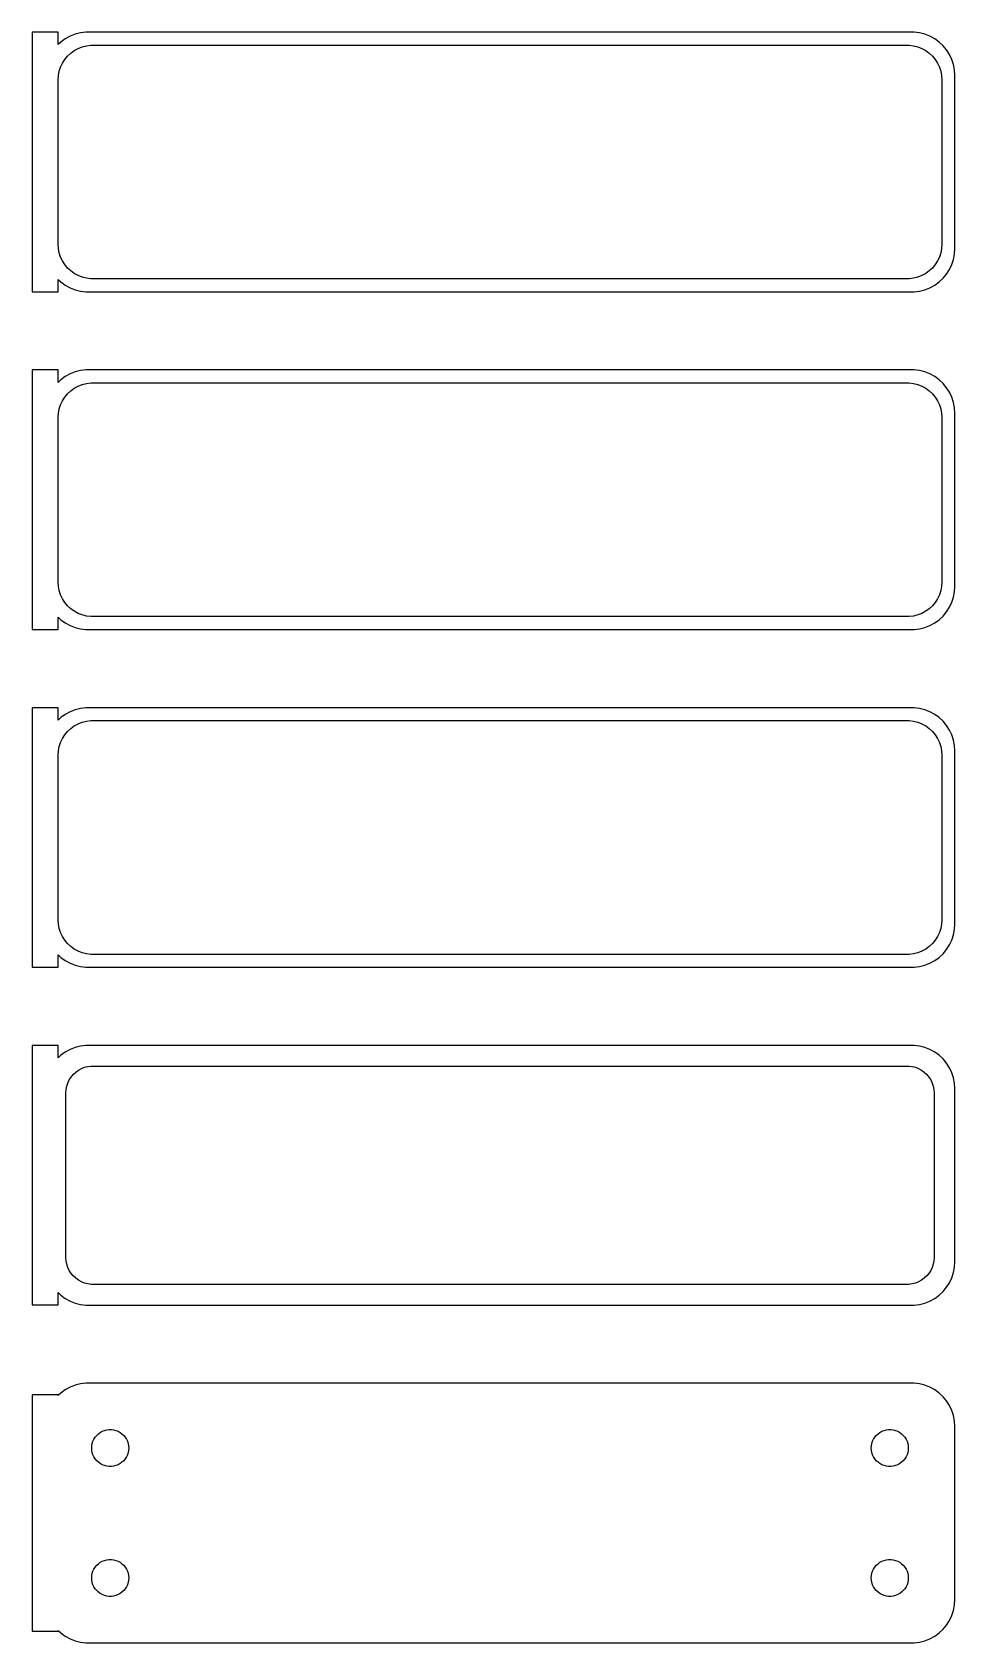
# Model space of a CAD drawing. Header units: metres. Extents: x -54 to 52, y 180 to 366.
import ezdxf

# ---------------------------------------------------------------- set-up
doc = ezdxf.new("R2010")
doc.units = ezdxf.units.M

msp = doc.modelspace()

# ---------------------------------------------------------------- linework, layer by layer
for p, q in [((-51, 365.99), (-54, 365.99)), ((-54, 365.99), (-54, 336.01)), ((-51, 364.559), (-51, 365.99)), ((-50.6871, 364.853), (-51, 364.559)), ((-50.1791, 365.222), (-50.6871, 364.853)), ((-49.6289, 365.524), (-50.1791, 365.222)), ((-49.0451, 365.755), (-49.6289, 365.524)), ((-48.4369, 365.911), (-49.0451, 365.755)), ((-47.8139, 365.99), (-48.4369, 365.911)), ((47.8139, 365.99), (-47.8139, 365.99)), ((48.4369, 365.911), (47.8139, 365.99)), ((49.0451, 365.755), (48.4369, 365.911)), ((49.6289, 365.524), (49.0451, 365.755)), ((50.1791, 365.222), (49.6289, 365.524)), ((50.6871, 364.853), (50.1791, 365.222)), ((51.1448, 364.423), (50.6871, 364.853)), ((-50.5052, 362.427), (-50.2361, 362.851)), ((-50.2361, 362.851), (-49.9159, 363.238)), ((-49.9159, 363.238), (-49.5497, 363.582)), ((-49.5497, 363.582), (-49.1433, 363.877)), ((-49.1433, 363.877), (-48.7031, 364.119)), ((-48.7031, 364.119), (-48.2361, 364.304)), ((-48.2361, 364.304), (-47.7495, 364.429)), ((-47.7495, 364.429), (-47.2512, 364.492)), ((-47.2512, 364.492), (47.2512, 364.492)), ((47.2512, 364.492), (47.7495, 364.429)), ((47.7495, 364.429), (48.2361, 364.304)), ((48.2361, 364.304), (48.7031, 364.119)), ((48.7031, 364.119), (49.1433, 363.877)), ((49.1433, 363.877), (49.5497, 363.582)), ((49.5497, 363.582), (49.9159, 363.238)), ((49.9159, 363.238), (50.2361, 362.851)), ((50.2361, 362.851), (50.5052, 362.427)), ((51.5451, 363.939), (51.1448, 364.423)), ((51.8815, 363.409), (51.5451, 363.939)), ((52.1489, 362.841), (51.8815, 363.409)), ((52.3429, 362.243), (52.1489, 362.841)), ((-51, 360.5), (-50.9685, 361.001)), ((-50.9685, 361.001), (-50.8743, 361.495)), ((-50.8743, 361.495), (-50.7191, 361.972)), ((-50.7191, 361.972), (-50.5052, 362.427)), ((50.5052, 362.427), (50.7191, 361.972)), ((50.7191, 361.972), (50.8743, 361.495)), ((50.8743, 361.495), (50.9685, 361.001)), ((50.9685, 361.001), (51, 360.5)), ((52.4606, 361.627), (52.3429, 362.243)), ((52.5, 361), (52.4606, 361.627)), ((52.5, 341), (52.5, 361)), ((-51, 341.5), (-51, 360.5)), ((51, 360.5), (51, 341.5)), ((-50.9685, 340.999), (-51, 341.5)), ((-50.8743, 340.505), (-50.9685, 340.999)), ((-50.7191, 340.028), (-50.8743, 340.505)), ((50.8743, 340.505), (50.7191, 340.028)), ((50.9685, 340.999), (50.8743, 340.505)), ((51, 341.5), (50.9685, 340.999)), ((52.3429, 339.757), (52.4606, 340.373)), ((52.4606, 340.373), (52.5, 341)), ((-50.5052, 339.573), (-50.7191, 340.028)), ((-50.2361, 339.149), (-50.5052, 339.573)), ((-49.9159, 338.762), (-50.2361, 339.149)), ((-49.5497, 338.418), (-49.9159, 338.762)), ((49.9159, 338.762), (49.5497, 338.418)), ((50.2361, 339.149), (49.9159, 338.762)), ((50.5052, 339.573), (50.2361, 339.149)), ((50.7191, 340.028), (50.5052, 339.573)), ((51.5451, 338.061), (51.8815, 338.591)), ((51.8815, 338.591), (52.1489, 339.159)), ((52.1489, 339.159), (52.3429, 339.757)), ((-51, 337.441), (-50.6871, 337.147)), ((-51, 336.01), (-51, 337.441)), ((-50.6871, 337.147), (-50.1791, 336.778)), ((-50.1791, 336.778), (-49.6289, 336.476)), ((-49.1433, 338.123), (-49.5497, 338.418)), ((-48.7031, 337.881), (-49.1433, 338.123)), ((-48.2361, 337.696), (-48.7031, 337.881)), ((-47.7495, 337.571), (-48.2361, 337.696)), ((-47.2512, 337.508), (-47.7495, 337.571)), ((47.2512, 337.508), (-47.2512, 337.508)), ((47.7495, 337.571), (47.2512, 337.508)), ((48.2361, 337.696), (47.7495, 337.571)), ((48.7031, 337.881), (48.2361, 337.696)), ((49.1433, 338.123), (48.7031, 337.881)), ((49.5497, 338.418), (49.1433, 338.123)), ((49.6289, 336.476), (50.1791, 336.778)), ((50.1791, 336.778), (50.6871, 337.147)), ((50.6871, 337.147), (51.1448, 337.577)), ((51.1448, 337.577), (51.5451, 338.061)), ((-54, 336.01), (-51, 336.01)), ((-49.6289, 336.476), (-49.0451, 336.245)), ((-49.0451, 336.245), (-48.4369, 336.089)), ((-48.4369, 336.089), (-47.8139, 336.01)), ((-47.8139, 336.01), (47.8139, 336.01)), ((47.8139, 336.01), (48.4369, 336.089)), ((48.4369, 336.089), (49.0451, 336.245)), ((49.0451, 336.245), (49.6289, 336.476)), ((-51, 326.99), (-54, 326.99)), ((-54, 326.99), (-54, 297.01)), ((-51, 325.559), (-51, 326.99)), ((-50.6871, 325.853), (-51, 325.559)), ((-50.1791, 326.222), (-50.6871, 325.853)), ((-49.6289, 326.524), (-50.1791, 326.222)), ((-49.0451, 326.755), (-49.6289, 326.524)), ((-48.4369, 326.911), (-49.0451, 326.755)), ((-47.8139, 326.99), (-48.4369, 326.911)), ((47.8139, 326.99), (-47.8139, 326.99)), ((-47.7495, 325.429), (-47.2512, 325.492)), ((-47.2512, 325.492), (47.2512, 325.492)), ((47.2512, 325.492), (47.7495, 325.429)), ((48.4369, 326.911), (47.8139, 326.99)), ((49.0451, 326.755), (48.4369, 326.911)), ((49.6289, 326.524), (49.0451, 326.755)), ((50.1791, 326.222), (49.6289, 326.524)), ((50.6871, 325.853), (50.1791, 326.222)), ((51.1448, 325.423), (50.6871, 325.853)), ((-50.5052, 323.427), (-50.2361, 323.851)), ((-50.2361, 323.851), (-49.9159, 324.238)), ((-49.9159, 324.238), (-49.5497, 324.582)), ((-49.5497, 324.582), (-49.1433, 324.877)), ((-49.1433, 324.877), (-48.7031, 325.119)), ((-48.7031, 325.119), (-48.2361, 325.304)), ((-48.2361, 325.304), (-47.7495, 325.429)), ((47.7495, 325.429), (48.2361, 325.304)), ((48.2361, 325.304), (48.7031, 325.119)), ((48.7031, 325.119), (49.1433, 324.877)), ((49.1433, 324.877), (49.5497, 324.582)), ((49.5497, 324.582), (49.9159, 324.238)), ((49.9159, 324.238), (50.2361, 323.851)), ((50.2361, 323.851), (50.5052, 323.427)), ((51.5451, 324.939), (51.1448, 325.423)), ((51.8815, 324.409), (51.5451, 324.939)), ((52.1489, 323.841), (51.8815, 324.409)), ((52.3429, 323.243), (52.1489, 323.841)), ((-51, 321.5), (-50.9685, 322.001)), ((-50.9685, 322.001), (-50.8743, 322.495)), ((-50.8743, 322.495), (-50.7191, 322.972)), ((-50.7191, 322.972), (-50.5052, 323.427)), ((50.5052, 323.427), (50.7191, 322.972)), ((50.7191, 322.972), (50.8743, 322.495)), ((50.8743, 322.495), (50.9685, 322.001)), ((50.9685, 322.001), (51, 321.5)), ((52.4606, 322.627), (52.3429, 323.243)), ((52.5, 322), (52.4606, 322.627)), ((52.5, 302), (52.5, 322)), ((-51, 302.5), (-51, 321.5)), ((51, 321.5), (51, 302.5)), ((-50.9685, 301.999), (-51, 302.5)), ((-50.8743, 301.505), (-50.9685, 301.999)), ((-50.7191, 301.028), (-50.8743, 301.505)), ((50.8743, 301.505), (50.7191, 301.028)), ((50.9685, 301.999), (50.8743, 301.505)), ((51, 302.5), (50.9685, 301.999)), ((52.3429, 300.757), (52.4606, 301.373)), ((52.4606, 301.373), (52.5, 302)), ((-50.5052, 300.573), (-50.7191, 301.028)), ((-50.2361, 300.149), (-50.5052, 300.573)), ((-49.9159, 299.762), (-50.2361, 300.149)), ((-49.5497, 299.418), (-49.9159, 299.762)), ((49.9159, 299.762), (49.5497, 299.418)), ((50.2361, 300.149), (49.9159, 299.762)), ((50.5052, 300.573), (50.2361, 300.149)), ((50.7191, 301.028), (50.5052, 300.573)), ((51.5451, 299.061), (51.8815, 299.591)), ((51.8815, 299.591), (52.1489, 300.159)), ((52.1489, 300.159), (52.3429, 300.757)), ((-51, 298.441), (-50.6871, 298.147)), ((-51, 297.01), (-51, 298.441)), ((-50.6871, 298.147), (-50.1791, 297.778)), ((-50.1791, 297.778), (-49.6289, 297.476)), ((-49.1433, 299.123), (-49.5497, 299.418)), ((-48.7031, 298.881), (-49.1433, 299.123)), ((-48.2361, 298.696), (-48.7031, 298.881)), ((-47.7495, 298.571), (-48.2361, 298.696)), ((-47.2512, 298.508), (-47.7495, 298.571)), ((47.2512, 298.508), (-47.2512, 298.508)), ((47.7495, 298.571), (47.2512, 298.508)), ((48.2361, 298.696), (47.7495, 298.571)), ((48.7031, 298.881), (48.2361, 298.696)), ((49.1433, 299.123), (48.7031, 298.881)), ((49.5497, 299.418), (49.1433, 299.123)), ((49.6289, 297.476), (50.1791, 297.778)), ((50.1791, 297.778), (50.6871, 298.147)), ((50.6871, 298.147), (51.1448, 298.577)), ((51.1448, 298.577), (51.5451, 299.061)), ((-54, 297.01), (-51, 297.01)), ((-49.6289, 297.476), (-49.0451, 297.245)), ((-49.0451, 297.245), (-48.4369, 297.089)), ((-48.4369, 297.089), (-47.8139, 297.01)), ((-47.8139, 297.01), (47.8139, 297.01)), ((47.8139, 297.01), (48.4369, 297.089)), ((48.4369, 297.089), (49.0451, 297.245)), ((49.0451, 297.245), (49.6289, 297.476)), ((-51, 287.99), (-54, 287.99)), ((-54, 287.99), (-54, 258.01)), ((-51, 286.559), (-51, 287.99)), ((-50.6871, 286.853), (-51, 286.559)), ((-50.1791, 287.222), (-50.6871, 286.853)), ((-49.6289, 287.524), (-50.1791, 287.222)), ((-49.0451, 287.755), (-49.6289, 287.524)), ((-48.4369, 287.911), (-49.0451, 287.755)), ((-47.8139, 287.99), (-48.4369, 287.911)), ((-48.2361, 286.304), (-47.7495, 286.429)), ((47.8139, 287.99), (-47.8139, 287.99)), ((-47.7495, 286.429), (-47.2512, 286.492)), ((-47.2512, 286.492), (47.2512, 286.492)), ((47.2512, 286.492), (47.7495, 286.429)), ((47.7495, 286.429), (48.2361, 286.304)), ((48.4369, 287.911), (47.8139, 287.99)), ((49.0451, 287.755), (48.4369, 287.911)), ((49.6289, 287.524), (49.0451, 287.755)), ((50.1791, 287.222), (49.6289, 287.524)), ((50.6871, 286.853), (50.1791, 287.222)), ((51.1448, 286.423), (50.6871, 286.853)), ((51.5451, 285.939), (51.1448, 286.423)), ((-50.5052, 284.427), (-50.2361, 284.851)), ((-50.2361, 284.851), (-49.9159, 285.238)), ((-49.9159, 285.238), (-49.5497, 285.582)), ((-49.5497, 285.582), (-49.1433, 285.877)), ((-49.1433, 285.877), (-48.7031, 286.119)), ((-48.7031, 286.119), (-48.2361, 286.304)), ((48.2361, 286.304), (48.7031, 286.119)), ((48.7031, 286.119), (49.1433, 285.877)), ((49.1433, 285.877), (49.5497, 285.582)), ((49.5497, 285.582), (49.9159, 285.238)), ((49.9159, 285.238), (50.2361, 284.851)), ((50.2361, 284.851), (50.5052, 284.427)), ((51.8815, 285.409), (51.5451, 285.939)), ((52.1489, 284.841), (51.8815, 285.409)), ((52.3429, 284.243), (52.1489, 284.841)), ((-51, 282.5), (-50.9685, 283.001)), ((-50.9685, 283.001), (-50.8743, 283.495)), ((-50.8743, 283.495), (-50.7191, 283.972)), ((-50.7191, 283.972), (-50.5052, 284.427)), ((50.5052, 284.427), (50.7191, 283.972)), ((50.7191, 283.972), (50.8743, 283.495)), ((50.8743, 283.495), (50.9685, 283.001)), ((50.9685, 283.001), (51, 282.5)), ((52.4606, 283.627), (52.3429, 284.243)), ((52.5, 283), (52.4606, 283.627)), ((52.5, 263), (52.5, 283)), ((-51, 263.5), (-51, 282.5)), ((51, 282.5), (51, 263.5)), ((-50.9685, 262.999), (-51, 263.5)), ((-50.8743, 262.505), (-50.9685, 262.999)), ((-50.7191, 262.028), (-50.8743, 262.505)), ((50.8743, 262.505), (50.7191, 262.028)), ((50.9685, 262.999), (50.8743, 262.505)), ((51, 263.5), (50.9685, 262.999)), ((52.3429, 261.757), (52.4606, 262.373)), ((52.4606, 262.373), (52.5, 263)), ((-50.5052, 261.573), (-50.7191, 262.028)), ((-50.2361, 261.149), (-50.5052, 261.573)), ((-49.9159, 260.762), (-50.2361, 261.149)), ((-49.5497, 260.418), (-49.9159, 260.762)), ((-49.1433, 260.123), (-49.5497, 260.418)), ((49.5497, 260.418), (49.1433, 260.123)), ((49.9159, 260.762), (49.5497, 260.418)), ((50.2361, 261.149), (49.9159, 260.762)), ((50.5052, 261.573), (50.2361, 261.149)), ((50.7191, 262.028), (50.5052, 261.573)), ((51.5451, 260.061), (51.8815, 260.591)), ((51.8815, 260.591), (52.1489, 261.159)), ((52.1489, 261.159), (52.3429, 261.757)), ((-51, 259.441), (-50.6871, 259.147)), ((-51, 258.01), (-51, 259.441)), ((-50.6871, 259.147), (-50.1791, 258.778)), ((-50.1791, 258.778), (-49.6289, 258.476)), ((-48.7031, 259.881), (-49.1433, 260.123)), ((-48.2361, 259.696), (-48.7031, 259.881)), ((-47.7495, 259.571), (-48.2361, 259.696)), ((-47.2512, 259.508), (-47.7495, 259.571)), ((47.2512, 259.508), (-47.2512, 259.508)), ((47.7495, 259.571), (47.2512, 259.508)), ((48.2361, 259.696), (47.7495, 259.571)), ((48.7031, 259.881), (48.2361, 259.696)), ((49.1433, 260.123), (48.7031, 259.881)), ((49.6289, 258.476), (50.1791, 258.778)), ((50.1791, 258.778), (50.6871, 259.147)), ((50.6871, 259.147), (51.1448, 259.577)), ((51.1448, 259.577), (51.5451, 260.061)), ((-54, 258.01), (-51, 258.01)), ((-49.6289, 258.476), (-49.0451, 258.245)), ((-49.0451, 258.245), (-48.4369, 258.089)), ((-48.4369, 258.089), (-47.8139, 258.01)), ((-47.8139, 258.01), (47.8139, 258.01)), ((47.8139, 258.01), (48.4369, 258.089)), ((48.4369, 258.089), (49.0451, 258.245)), ((49.0451, 258.245), (49.6289, 258.476)), ((-51, 248.979), (-54, 248.979)), ((-54, 248.979), (-54, 219.021)), ((-51, 247.559), (-51, 248.979)), ((-50.6871, 247.853), (-51, 247.559)), ((-50.1791, 248.222), (-50.6871, 247.853)), ((-49.6289, 248.524), (-50.1791, 248.222)), ((-49.0451, 248.755), (-49.6289, 248.524)), ((-48.4369, 248.911), (-49.0451, 248.755)), ((-47.8139, 248.99), (-48.4369, 248.911)), ((47.8139, 248.99), (-47.8139, 248.99)), ((48.4369, 248.911), (47.8139, 248.99)), ((49.0451, 248.755), (48.4369, 248.911)), ((49.6289, 248.524), (49.0451, 248.755)), ((50.1791, 248.222), (49.6289, 248.524)), ((50.6871, 247.853), (50.1791, 248.222)), ((51.1448, 247.423), (50.6871, 247.853)), ((51.5451, 246.939), (51.1448, 247.423)), ((-49.5184, 245.33), (-49.2692, 245.631)), ((-49.2692, 245.631), (-48.9842, 245.899)), ((-48.9842, 245.899), (-48.668, 246.128)), ((-48.668, 246.128), (-48.3254, 246.317)), ((-48.3254, 246.317), (-47.9619, 246.461)), ((-47.9619, 246.461), (-47.5833, 246.558)), ((-47.5833, 246.558), (-47.1954, 246.607)), ((-47.1954, 246.607), (47.1954, 246.607)), ((47.1954, 246.607), (47.5833, 246.558)), ((47.5833, 246.558), (47.9619, 246.461)), ((47.9619, 246.461), (48.3254, 246.317)), ((48.3254, 246.317), (48.668, 246.128)), ((48.668, 246.128), (48.9842, 245.899)), ((48.9842, 245.899), (49.2692, 245.631)), ((49.2692, 245.631), (49.5184, 245.33)), ((51.8815, 246.409), (51.5451, 246.939)), ((52.1489, 245.841), (51.8815, 246.409)), ((52.3429, 245.243), (52.1489, 245.841)), ((-50.1129, 243.5), (-50.0884, 243.89)), ((-50.0884, 243.89), (-50.0151, 244.274)), ((-50.0151, 244.274), (-49.8943, 244.646)), ((-49.8943, 244.646), (-49.7279, 245)), ((-49.7279, 245), (-49.5184, 245.33)), ((49.5184, 245.33), (49.7279, 245)), ((49.7279, 245), (49.8943, 244.646)), ((49.8943, 244.646), (50.0151, 244.274)), ((50.0151, 244.274), (50.0884, 243.89)), ((50.0884, 243.89), (50.1129, 243.5)), ((52.4606, 244.627), (52.3429, 245.243)), ((52.5, 244), (52.4606, 244.627)), ((52.5, 224), (52.5, 244)), ((-50.1129, 224.5), (-50.1129, 243.5)), ((50.1129, 243.5), (50.1129, 224.5)), ((-50.0884, 224.11), (-50.1129, 224.5)), ((-50.0151, 223.726), (-50.0884, 224.11)), ((-49.8943, 223.354), (-50.0151, 223.726)), ((-49.7279, 223), (-49.8943, 223.354)), ((49.8943, 223.354), (49.7279, 223)), ((50.0151, 223.726), (49.8943, 223.354)), ((50.0884, 224.11), (50.0151, 223.726)), ((50.1129, 224.5), (50.0884, 224.11)), ((52.3429, 222.757), (52.4606, 223.373)), ((52.4606, 223.373), (52.5, 224)), ((-49.5184, 222.67), (-49.7279, 223)), ((-49.2692, 222.369), (-49.5184, 222.67)), ((-48.9842, 222.101), (-49.2692, 222.369)), ((-48.668, 221.872), (-48.9842, 222.101)), ((-48.3254, 221.683), (-48.668, 221.872)), ((-47.9619, 221.539), (-48.3254, 221.683)), ((-47.5833, 221.442), (-47.9619, 221.539)), ((-47.1954, 221.393), (-47.5833, 221.442)), ((47.1954, 221.393), (-47.1954, 221.393)), ((47.5833, 221.442), (47.1954, 221.393)), ((47.9619, 221.539), (47.5833, 221.442)), ((48.3254, 221.683), (47.9619, 221.539)), ((48.668, 221.872), (48.3254, 221.683)), ((48.9842, 222.101), (48.668, 221.872)), ((49.2692, 222.369), (48.9842, 222.101)), ((49.5184, 222.67), (49.2692, 222.369)), ((49.7279, 223), (49.5184, 222.67)), ((51.5451, 221.061), (51.8815, 221.591)), ((51.8815, 221.591), (52.1489, 222.159)), ((52.1489, 222.159), (52.3429, 222.757)), ((-51, 219.021), (-51, 220.441)), ((-51, 220.441), (-50.6871, 220.147)), ((-50.6871, 220.147), (-50.1791, 219.778)), ((-50.1791, 219.778), (-49.6289, 219.476)), ((-49.6289, 219.476), (-49.0451, 219.245)), ((49.0451, 219.245), (49.6289, 219.476)), ((49.6289, 219.476), (50.1791, 219.778)), ((50.1791, 219.778), (50.6871, 220.147)), ((50.6871, 220.147), (51.1448, 220.577)), ((51.1448, 220.577), (51.5451, 221.061)), ((-54, 219.021), (-51, 219.021)), ((-49.0451, 219.245), (-48.4369, 219.089)), ((-48.4369, 219.089), (-47.8139, 219.01)), ((-47.8139, 219.01), (47.8139, 219.01)), ((47.8139, 219.01), (48.4369, 219.089)), ((48.4369, 219.089), (49.0451, 219.245)), ((-51, 208.653), (-54, 208.653)), ((-54, 208.653), (-54, 181.347)), ((-50.6871, 208.853), (-51, 208.559)), ((-51, 208.559), (-51, 208.653)), ((-50.1791, 209.222), (-50.6871, 208.853)), ((-49.6289, 209.524), (-50.1791, 209.222)), ((-49.0451, 209.755), (-49.6289, 209.524)), ((-48.4369, 209.911), (-49.0451, 209.755)), ((-47.8139, 209.99), (-48.4369, 209.911)), ((47.8139, 209.99), (-47.8139, 209.99)), ((48.4369, 209.911), (47.8139, 209.99)), ((49.0451, 209.755), (48.4369, 209.911)), ((49.6289, 209.524), (49.0451, 209.755)), ((50.1791, 209.222), (49.6289, 209.524)), ((50.6871, 208.853), (50.1791, 209.222)), ((51.1448, 208.423), (50.6871, 208.853)), ((51.5451, 207.939), (51.1448, 208.423)), ((51.8815, 207.409), (51.5451, 207.939)), ((52.1489, 206.841), (51.8815, 207.409)), ((52.3429, 206.243), (52.1489, 206.841)), ((-45.6598, 204.531), (-45.4001, 204.597)), ((-45.4001, 204.597), (-45.1341, 204.631)), ((-45.1341, 204.631), (-44.8659, 204.631)), ((-44.8659, 204.631), (-44.5999, 204.597)), ((-44.5999, 204.597), (-44.3401, 204.531)), ((44.3401, 204.531), (44.5999, 204.597)), ((44.5999, 204.597), (44.8659, 204.631)), ((44.8659, 204.631), (45.1341, 204.631)), ((45.1341, 204.631), (45.4001, 204.597)), ((45.4001, 204.597), (45.6598, 204.531)), ((52.4606, 205.627), (52.3429, 206.243)), ((52.5, 205), (52.4606, 205.627)), ((52.5, 185), (52.5, 205)), ((-47.1353, 202.5), (-47.1185, 202.768)), ((-47.1185, 202.768), (-47.0682, 203.031)), ((-47.0682, 203.031), (-46.9853, 203.286)), ((-46.9853, 203.286), (-46.8712, 203.529)), ((-46.8712, 203.529), (-46.7275, 203.755)), ((-46.7275, 203.755), (-46.5565, 203.962)), ((-46.5565, 203.962), (-46.3611, 204.145)), ((-46.3611, 204.145), (-46.1441, 204.303)), ((-46.1441, 204.303), (-45.9092, 204.432)), ((-45.9092, 204.432), (-45.6598, 204.531)), ((-44.3401, 204.531), (-44.0908, 204.432)), ((-44.0908, 204.432), (-43.8559, 204.303)), ((-43.8559, 204.303), (-43.6389, 204.145)), ((-43.6389, 204.145), (-43.4434, 203.962)), ((-43.4434, 203.962), (-43.2725, 203.755)), ((-43.2725, 203.755), (-43.1288, 203.529)), ((-43.1288, 203.529), (-43.0146, 203.286)), ((-43.0146, 203.286), (-42.9318, 203.031)), ((-42.9318, 203.031), (-42.8815, 202.768)), ((-42.8815, 202.768), (-42.8647, 202.5)), ((42.8647, 202.5), (42.8815, 202.768)), ((42.8815, 202.768), (42.9318, 203.031)), ((42.9318, 203.031), (43.0146, 203.286)), ((43.0146, 203.286), (43.1288, 203.529)), ((43.1288, 203.529), (43.2725, 203.755)), ((43.2725, 203.755), (43.4434, 203.962)), ((43.4434, 203.962), (43.6389, 204.145)), ((43.6389, 204.145), (43.8559, 204.303)), ((43.8559, 204.303), (44.0908, 204.432)), ((44.0908, 204.432), (44.3401, 204.531)), ((45.6598, 204.531), (45.9092, 204.432)), ((45.9092, 204.432), (46.1441, 204.303)), ((46.1441, 204.303), (46.3611, 204.145)), ((46.3611, 204.145), (46.5565, 203.962)), ((46.5565, 203.962), (46.7275, 203.755)), ((46.7275, 203.755), (46.8712, 203.529)), ((46.8712, 203.529), (46.9853, 203.286)), ((46.9853, 203.286), (47.0682, 203.031)), ((47.0682, 203.031), (47.1185, 202.768)), ((47.1185, 202.768), (47.1353, 202.5)), ((-47.1185, 202.232), (-47.1353, 202.5)), ((-47.0682, 201.969), (-47.1185, 202.232)), ((-46.9853, 201.714), (-47.0682, 201.969)), ((-46.8712, 201.471), (-46.9853, 201.714)), ((-46.7275, 201.245), (-46.8712, 201.471)), ((-46.5565, 201.038), (-46.7275, 201.245)), ((-46.3611, 200.855), (-46.5565, 201.038)), ((-43.4434, 201.038), (-43.6389, 200.855)), ((-43.2725, 201.245), (-43.4434, 201.038)), ((-43.1288, 201.471), (-43.2725, 201.245)), ((-43.0146, 201.714), (-43.1288, 201.471)), ((-42.9318, 201.969), (-43.0146, 201.714)), ((-42.8815, 202.232), (-42.9318, 201.969)), ((-42.8647, 202.5), (-42.8815, 202.232)), ((42.8815, 202.232), (42.8647, 202.5)), ((42.9318, 201.969), (42.8815, 202.232)), ((43.0146, 201.714), (42.9318, 201.969)), ((43.1288, 201.471), (43.0146, 201.714)), ((43.2725, 201.245), (43.1288, 201.471)), ((43.4434, 201.038), (43.2725, 201.245)), ((43.6389, 200.855), (43.4434, 201.038)), ((46.5565, 201.038), (46.3611, 200.855)), ((46.7275, 201.245), (46.5565, 201.038)), ((46.8712, 201.471), (46.7275, 201.245)), ((46.9853, 201.714), (46.8712, 201.471)), ((47.0682, 201.969), (46.9853, 201.714)), ((47.1185, 202.232), (47.0682, 201.969)), ((47.1353, 202.5), (47.1185, 202.232)), ((-46.1441, 200.697), (-46.3611, 200.855)), ((-45.9092, 200.568), (-46.1441, 200.697)), ((-45.6598, 200.469), (-45.9092, 200.568)), ((-45.4001, 200.403), (-45.6598, 200.469)), ((-45.1341, 200.369), (-45.4001, 200.403)), ((-44.8659, 200.369), (-45.1341, 200.369)), ((-44.5999, 200.403), (-44.8659, 200.369)), ((-44.3401, 200.469), (-44.5999, 200.403)), ((-44.0908, 200.568), (-44.3401, 200.469)), ((-43.8559, 200.697), (-44.0908, 200.568)), ((-43.6389, 200.855), (-43.8559, 200.697)), ((43.8559, 200.697), (43.6389, 200.855)), ((44.0908, 200.568), (43.8559, 200.697)), ((44.3401, 200.469), (44.0908, 200.568)), ((44.5999, 200.403), (44.3401, 200.469)), ((44.8659, 200.369), (44.5999, 200.403)), ((45.1341, 200.369), (44.8659, 200.369)), ((45.4001, 200.403), (45.1341, 200.369)), ((45.6598, 200.469), (45.4001, 200.403)), ((45.9092, 200.568), (45.6598, 200.469)), ((46.1441, 200.697), (45.9092, 200.568)), ((46.3611, 200.855), (46.1441, 200.697)), ((-47.1185, 187.768), (-47.0682, 188.031)), ((-47.0682, 188.031), (-46.9853, 188.286)), ((-46.9853, 188.286), (-46.8712, 188.529)), ((-46.8712, 188.529), (-46.7275, 188.755)), ((-46.7275, 188.755), (-46.5565, 188.962)), ((-46.5565, 188.962), (-46.3611, 189.145)), ((-46.3611, 189.145), (-46.1441, 189.303)), ((-46.1441, 189.303), (-45.9092, 189.432)), ((-45.9092, 189.432), (-45.6598, 189.531)), ((-45.6598, 189.531), (-45.4001, 189.597)), ((-45.4001, 189.597), (-45.1341, 189.631)), ((-45.1341, 189.631), (-44.8659, 189.631)), ((-44.8659, 189.631), (-44.5999, 189.597)), ((-44.5999, 189.597), (-44.3401, 189.531)), ((-44.3401, 189.531), (-44.0908, 189.432)), ((-44.0908, 189.432), (-43.8559, 189.303)), ((-43.8559, 189.303), (-43.6389, 189.145)), ((-43.6389, 189.145), (-43.4434, 188.962)), ((-43.4434, 188.962), (-43.2725, 188.755)), ((-43.2725, 188.755), (-43.1288, 188.529)), ((-43.1288, 188.529), (-43.0146, 188.286)), ((-43.0146, 188.286), (-42.9318, 188.031)), ((-42.9318, 188.031), (-42.8815, 187.768)), ((42.8815, 187.768), (42.9318, 188.031)), ((42.9318, 188.031), (43.0146, 188.286)), ((43.0146, 188.286), (43.1288, 188.529)), ((43.1288, 188.529), (43.2725, 188.755)), ((43.2725, 188.755), (43.4434, 188.962)), ((43.4434, 188.962), (43.6389, 189.145)), ((43.6389, 189.145), (43.8559, 189.303)), ((43.8559, 189.303), (44.0908, 189.432)), ((44.0908, 189.432), (44.3401, 189.531)), ((44.3401, 189.531), (44.5999, 189.597)), ((44.5999, 189.597), (44.8659, 189.631)), ((44.8659, 189.631), (45.1341, 189.631)), ((45.1341, 189.631), (45.4001, 189.597)), ((45.4001, 189.597), (45.6598, 189.531)), ((45.6598, 189.531), (45.9092, 189.432)), ((45.9092, 189.432), (46.1441, 189.303)), ((46.1441, 189.303), (46.3611, 189.145)), ((46.3611, 189.145), (46.5565, 188.962)), ((46.5565, 188.962), (46.7275, 188.755)), ((46.7275, 188.755), (46.8712, 188.529)), ((46.8712, 188.529), (46.9853, 188.286)), ((46.9853, 188.286), (47.0682, 188.031)), ((47.0682, 188.031), (47.1185, 187.768)), ((-47.1353, 187.5), (-47.1185, 187.768)), ((-47.1185, 187.232), (-47.1353, 187.5)), ((-47.0682, 186.969), (-47.1185, 187.232)), ((-46.9853, 186.714), (-47.0682, 186.969)), ((-46.8712, 186.471), (-46.9853, 186.714)), ((-46.7275, 186.245), (-46.8712, 186.471)), ((-46.5565, 186.038), (-46.7275, 186.245)), ((-46.3611, 185.855), (-46.5565, 186.038)), ((-43.4434, 186.038), (-43.6389, 185.855)), ((-43.2725, 186.245), (-43.4434, 186.038)), ((-43.1288, 186.471), (-43.2725, 186.245)), ((-43.0146, 186.714), (-43.1288, 186.471)), ((-42.9318, 186.969), (-43.0146, 186.714)), ((-42.8815, 187.232), (-42.9318, 186.969)), ((-42.8815, 187.768), (-42.8647, 187.5)), ((-42.8647, 187.5), (-42.8815, 187.232)), ((42.8647, 187.5), (42.8815, 187.768)), ((42.8815, 187.232), (42.8647, 187.5)), ((42.9318, 186.969), (42.8815, 187.232)), ((43.0146, 186.714), (42.9318, 186.969)), ((43.1288, 186.471), (43.0146, 186.714)), ((43.2725, 186.245), (43.1288, 186.471)), ((43.4434, 186.038), (43.2725, 186.245)), ((43.6389, 185.855), (43.4434, 186.038)), ((46.5565, 186.038), (46.3611, 185.855)), ((46.7275, 186.245), (46.5565, 186.038)), ((46.8712, 186.471), (46.7275, 186.245)), ((46.9853, 186.714), (46.8712, 186.471)), ((47.0682, 186.969), (46.9853, 186.714)), ((47.1185, 187.232), (47.0682, 186.969)), ((47.1185, 187.768), (47.1353, 187.5)), ((47.1353, 187.5), (47.1185, 187.232)), ((-46.1441, 185.697), (-46.3611, 185.855)), ((-45.9092, 185.568), (-46.1441, 185.697)), ((-45.6598, 185.469), (-45.9092, 185.568)), ((-45.4001, 185.403), (-45.6598, 185.469)), ((-45.1341, 185.369), (-45.4001, 185.403)), ((-44.8659, 185.369), (-45.1341, 185.369)), ((-44.5999, 185.403), (-44.8659, 185.369)), ((-44.3401, 185.469), (-44.5999, 185.403)), ((-44.0908, 185.568), (-44.3401, 185.469)), ((-43.8559, 185.697), (-44.0908, 185.568)), ((-43.6389, 185.855), (-43.8559, 185.697)), ((43.8559, 185.697), (43.6389, 185.855)), ((44.0908, 185.568), (43.8559, 185.697)), ((44.3401, 185.469), (44.0908, 185.568)), ((44.5999, 185.403), (44.3401, 185.469)), ((44.8659, 185.369), (44.5999, 185.403)), ((45.1341, 185.369), (44.8659, 185.369)), ((45.4001, 185.403), (45.1341, 185.369)), ((45.6598, 185.469), (45.4001, 185.403)), ((45.9092, 185.568), (45.6598, 185.469)), ((46.1441, 185.697), (45.9092, 185.568)), ((46.3611, 185.855), (46.1441, 185.697)), ((52.3429, 183.757), (52.4606, 184.373)), ((52.4606, 184.373), (52.5, 185)), ((51.5451, 182.061), (51.8815, 182.591)), ((51.8815, 182.591), (52.1489, 183.159)), ((52.1489, 183.159), (52.3429, 183.757)), ((-54, 181.347), (-51, 181.347)), ((-51, 181.347), (-51, 181.441)), ((-51, 181.441), (-50.6871, 181.147)), ((-50.6871, 181.147), (-50.1791, 180.778)), ((-50.1791, 180.778), (-49.6289, 180.476)), ((-49.6289, 180.476), (-49.0451, 180.245)), ((49.0451, 180.245), (49.6289, 180.476)), ((49.6289, 180.476), (50.1791, 180.778)), ((50.1791, 180.778), (50.6871, 181.147)), ((50.6871, 181.147), (51.1448, 181.577)), ((51.1448, 181.577), (51.5451, 182.061)), ((-49.0451, 180.245), (-48.4369, 180.089)), ((-48.4369, 180.089), (-47.8139, 180.01)), ((-47.8139, 180.01), (47.8139, 180.01)), ((47.8139, 180.01), (48.4369, 180.089)), ((48.4369, 180.089), (49.0451, 180.245))]:
    msp.add_line(p, q)

doc.saveas('drawing.dxf')
